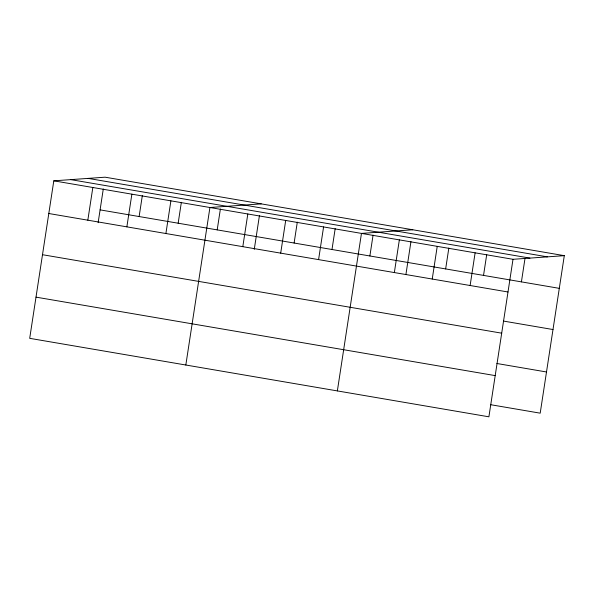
<?xml version="1.0" encoding="UTF-8"?>
<svg xmlns="http://www.w3.org/2000/svg" width="594" height="594" viewBox="0 0 594 594"><rect width="100%" height="100%" fill="white"/><g stroke="black" fill="none" stroke-linecap="round" stroke-linejoin="round"><path stroke-width="0.89" d="M564.3 255.665L105.101 177.19L53.802 180.828L29.7 338.335L488.899 416.81L513.001 259.303L564.3 255.665L540.198 413.172L490.585 404.692M87.83 220.181L92.835 187.496M98.136 222.691L103.289 188.996M126.864 226.856L131.868 194.171M139.13 216.543L142.322 195.664M165.897 233.524L170.901 200.839M178.163 223.21L181.356 202.331M185.825 365.02L209.927 207.506L261.226 203.868M217.196 229.885L220.389 209.006M242.812 246.666L247.817 213.981M254.262 249.369L259.422 215.674M280.695 253.141L285.699 220.456M294.112 243.028L297.304 222.149M318.584 259.615L323.582 226.93M331.994 249.502L335.187 228.623M337.362 390.911L361.464 233.405L412.763 229.767M369.876 255.977L373.077 235.098M394.349 272.564L399.354 239.879M405.94 274.354L410.959 241.572M432.232 279.039L437.236 246.354M445.649 268.926L448.841 248.047M470.121 285.514L475.118 252.829M483.531 275.401L486.724 254.514M521.413 281.875L525.029 258.271M88.172 178.393L547.371 256.86M70.731 179.626L529.93 258.1M53.802 180.828L513.001 259.303M100.096 209.875L559.296 288.35M48.805 213.513L508.004 291.988M503.385 321.057L552.999 329.536M42.501 254.707L501.7 333.175M496.888 363.498L546.502 371.978M36.004 297.141L495.203 375.616"/></g></svg>
